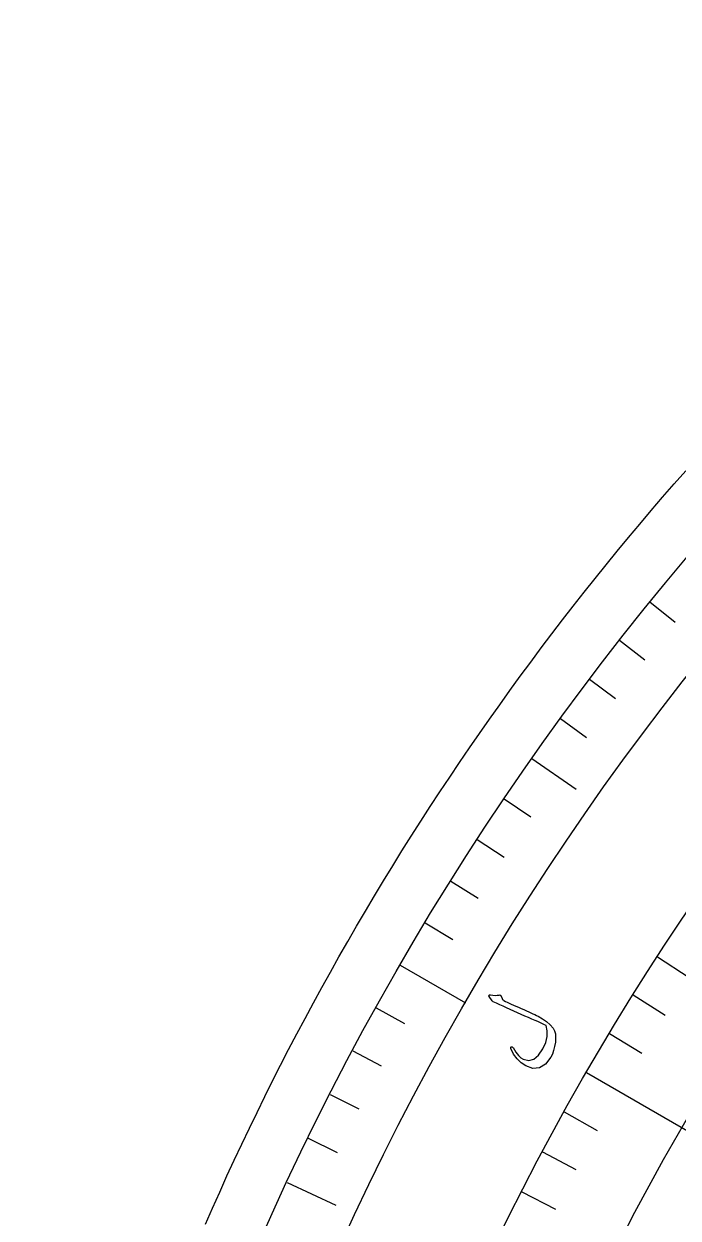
# Model space of a CAD drawing. Header units: millimetres. Extents: x -78 to 78, y -78 to 100.
# Drawn here: x -75.95 to -58.26, y 31.13 to 63.42 of the extents above; entities that cross this region are included whole.
import ezdxf

# ---------------------------------------------------------------- set-up
doc = ezdxf.new("R2010")
doc.units = ezdxf.units.MM
for name, color, linetype in [('CUT_OUTER', 1, 'Continuous'), ('ENGRAVE', 7, 'Continuous'), ('ENGRAVE_FINE', 8, 'Continuous'), ('TEXT', 5, 'Continuous')]:
    doc.layers.add(name, color=color, linetype=linetype)

msp = doc.modelspace()

# ---------------------------------------------------------------- linework, layer by layer
at = {"layer": 'CUT_OUTER'}
msp.add_lwpolyline([(-71.0426, 30.9709), (-70.8513, 31.4062), (-70.6572, 31.8403), (-70.4605, 32.2733), (-70.2612, 32.705), (-70.0592, 33.1355), (-69.8545, 33.5648), (-69.6473, 33.9928), (-69.4374, 34.4195), (-69.2249, 34.8449), (-69.0098, 35.269), (-68.7921, 35.6918), (-68.5718, 36.1132), (-68.3489, 36.5332), (-68.1234, 36.9519), (-67.8954, 37.3692), (-67.6649, 37.7851), (-67.4317, 38.1996), (-67.1961, 38.6126), (-66.9579, 39.0242), (-66.7172, 39.4343), (-66.474, 39.843), (-66.2282, 40.2501), (-65.98, 40.6557), (-65.7293, 41.0598), (-65.4762, 41.4623), (-65.2205, 41.8633), (-64.9624, 42.2627), (-64.7019, 42.6605), (-64.4389, 43.0567), (-64.1735, 43.4513), (-63.9057, 43.8442), (-63.6354, 44.2355), (-63.3628, 44.6251), (-63.0878, 45.0131), (-62.8104, 45.3993), (-62.5307, 45.7839), (-62.2486, 46.1667), (-61.9641, 46.5478), (-61.6774, 46.9271), (-61.3883, 47.3047), (-61.0968, 47.6804), (-60.8031, 48.0544), (-60.5071, 48.4266), (-60.2089, 48.797), (-59.9083, 49.1655), (-59.6055, 49.5321), (-59.3005, 49.8969), (-58.9932, 50.2599), (-58.6837, 50.6209), (-58.372, 50.98), (-58.0581, 51.3372)], dxfattribs=at)
at = {"layer": 'ENGRAVE'}
for points in [[(-62.2146, 43.5631), (-61.0243, 42.7297)], [(-65.7746, 37.975), (-64.0128, 36.9578)], [(-60.7409, 35.0687), (-53.358, 30.8062)], [(-68.8341, 32.0979), (-67.5171, 31.4837)]]:
    msp.add_lwpolyline(points, dxfattribs=at)
for radius in [75.95, 75.95, 73.9156, 70.1375, 70.1375, 67.1538, 61.6125, 61.6125]:
    msp.add_circle((0, 0), radius, dxfattribs=at)
at = {"layer": 'ENGRAVE_FINE'}
for points in [[(-59.0242, 47.7969), (-58.3467, 47.2482)], [(-59.8494, 46.7595), (-59.1624, 46.2227)], [(-60.6564, 45.7079), (-59.9601, 45.1831)], [(-61.4448, 44.6423), (-60.7395, 44.1298)], [(-62.9654, 42.4707), (-62.2426, 41.9832)], [(-63.697, 41.3653), (-62.9658, 40.8905)], [(-64.4093, 40.2474), (-63.6699, 39.7853)], [(-65.1019, 39.1171), (-64.3545, 38.6681)], [(-58.8223, 38.1996), (-57.9643, 37.6425)], [(-59.48, 37.1672), (-58.6124, 36.6251)], [(-66.4274, 36.8213), (-65.6648, 36.3986)], [(-60.1196, 36.1235), (-59.2427, 35.5966)], [(-67.0599, 35.6564), (-66.29, 35.247)], [(-67.6719, 34.4806), (-66.8951, 34.0848)], [(-61.3436, 34.0033), (-60.4489, 33.5074)], [(-68.2634, 33.2943), (-67.4798, 32.9121)], [(-61.9277, 32.9276), (-61.0245, 32.4473)], [(-62.493, 31.8418), (-61.5815, 31.3773)]]:
    msp.add_lwpolyline(points, dxfattribs=at)
at = {"layer": 'TEXT'}
msp.add_lwpolyline([(-63.3718, 37.1212), (-63.3767, 37.1299), (-63.3787, 37.1385), (-63.3779, 37.1472), (-63.3742, 37.1558), (-63.3682, 37.163), (-63.3601, 37.1674), (-63.3501, 37.169), (-63.338, 37.1677), (-63.2692, 37.1582), (-63.2069, 37.1546), (-63.1514, 37.1569), (-63.1025, 37.1651), (-63.0859, 37.1663), (-63.071, 37.1606), (-63.0577, 37.1481), (-63.046, 37.1286), (-63.0412, 37.1177), (-63.0366, 37.1073), (-63.0321, 37.0974), (-63.0276, 37.088), (-63.0235, 37.0792), (-63.0198, 37.071), (-63.0165, 37.0635), (-63.0136, 37.0566), (-63.0081, 37.0447), (-62.9996, 37.0335), (-62.9882, 37.0231), (-62.974, 37.0135), (-62.9306, 36.9919), (-62.8828, 36.969), (-62.8308, 36.9448), (-62.7744, 36.9193), (-62.7139, 36.8923), (-62.6492, 36.8637), (-62.5804, 36.8334), (-62.5074, 36.8016), (-62.4341, 36.7708), (-62.3655, 36.7413), (-62.3015, 36.7131), (-62.2423, 36.6863), (-62.1875, 36.6608), (-62.1369, 36.6368), (-62.0906, 36.6143), (-62.0485, 36.5932), (-61.9268, 36.5257), (-61.819, 36.449), (-61.7252, 36.3631), (-61.6453, 36.2681), (-61.6064, 36.1986), (-61.583, 36.1129), (-61.5751, 36.011), (-61.5827, 35.893), (-61.6023, 35.7719), (-61.6294, 35.6634), (-61.6641, 35.5673), (-61.7064, 35.4837), (-61.8511, 35.2965), (-62.0117, 35.1947), (-62.1887, 35.1784), (-62.3823, 35.2478), (-62.5078, 35.3328), (-62.617, 35.44), (-62.7099, 35.5696), (-62.7863, 35.7217), (-62.7899, 35.732), (-62.7906, 35.7411), (-62.7883, 35.749), (-62.7832, 35.7555), (-62.7759, 35.7615), (-62.7688, 35.7652), (-62.7618, 35.7665), (-62.755, 35.7654), (-62.7458, 35.7622), (-62.7379, 35.7573), (-62.7313, 35.7507), (-62.7262, 35.7425), (-62.6493, 35.6246), (-62.5786, 35.5334), (-62.514, 35.4687), (-62.4557, 35.4307), (-62.3026, 35.3973), (-62.1621, 35.4331), (-62.0339, 35.5377), (-61.9178, 35.7113), (-61.8415, 35.8841), (-61.8022, 36.046), (-61.8, 36.1971), (-61.835, 36.3376), (-61.8783, 36.3605), (-61.9295, 36.3862), (-61.9886, 36.4147), (-62.0555, 36.446), (-62.1306, 36.4801), (-62.2141, 36.5168), (-62.3059, 36.5561), (-62.4062, 36.5981), (-62.509, 36.6424), (-62.61, 36.6864), (-62.7091, 36.7302), (-62.8064, 36.7736), (-62.9017, 36.8169), (-62.995, 36.8601), (-63.0862, 36.9034), (-63.1754, 36.9467), (-63.2634, 36.9849), (-63.2725, 36.9909), (-63.2804, 36.9974), (-63.2872, 37.0045), (-63.2929, 37.0121)], close=True, dxfattribs=at)

doc.saveas('drawing.dxf')
